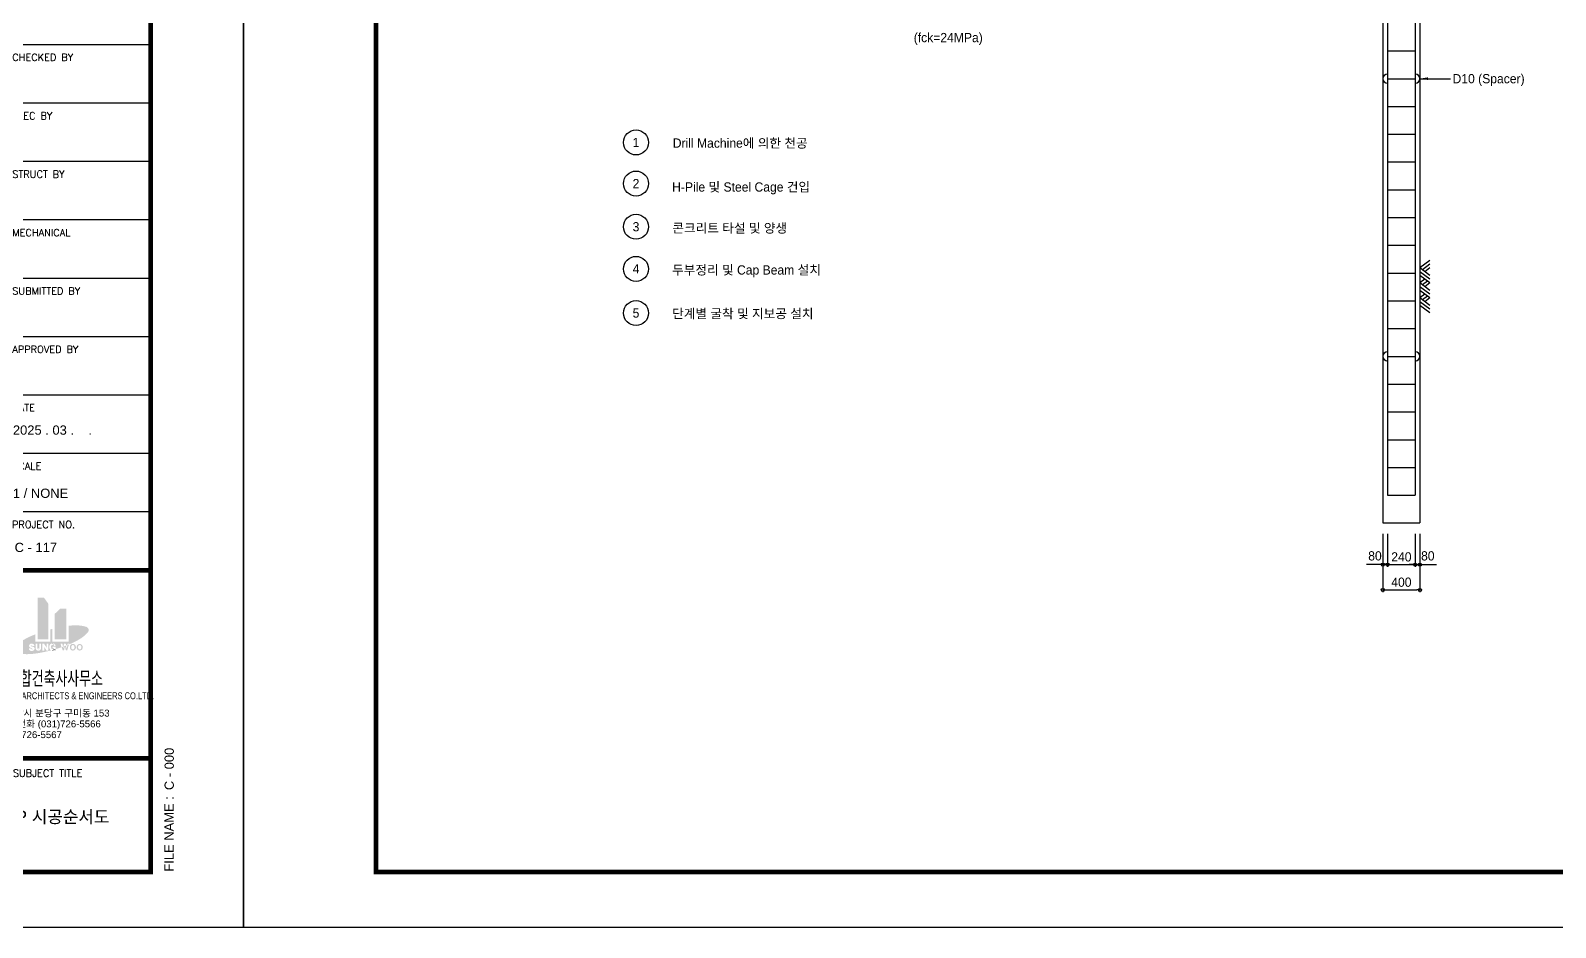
# Model space of a CAD drawing. Header units: millimetres. Extents: x 1073475 to 2890243, y -1340830 to -367733.
# Drawn here: x 2771813 to 2776751, y -373673 to -370766 of the extents above; entities that cross this region are included whole.
import ezdxf
from ezdxf.enums import TextEntityAlignment as Align

# ---------------------------------------------------------------- set-up
doc = ezdxf.new("R2010")
doc.units = ezdxf.units.MM
doc.header["$LTSCALE"] = 50
doc.header["$PDMODE"] = 3
doc.header["$PDSIZE"] = 100
doc.layers.get('Defpoints').update_dxf_attribs({"color": 151})
for name, color, linetype in [('11', 11, 'Continuous'), ('3', 3, 'Continuous'), ('C-DIM', 7, 'Continuous'), ('C-DIM-1', 9, 'Continuous'), ('HAT', 8, 'Continuous'), ('LIB', 7, 'Continuous'), ('TEX', 3, 'Continuous'), ('TEXT', 3, 'Continuous'), ('TEXT1', 7, 'Continuous')]:
    doc.layers.add(name, color=color, linetype=linetype)
doc.styles.add('RXHG', font='arial.ttf')
doc.styles.add('RXHS', font='SIMPLEX.SHX', dxfattribs={"bigfont": 'WHGTXT.SHX'})
doc.styles.add('돋움', font='')
doc.styles.get('돋움').set_extended_font_data('Dotum')
doc.dimstyles.new('SAM-상', dxfattribs={"dimscale": 0.1, "dimtxt": 300, "dimasz": 100, "dimexe": 70, "dimexo": 0, "dimgap": 100, "dimtad": 1, "dimdec": 0, "dimzin": 0, "dimdsep": 46, "dimlunit": 6, "dimtxsty": '돋움', "dimblk": 'ORIGIN', "dimcen": 100, "dimclrd": 8, "dimclre": 8, "dimclrt": 1, "dimadec": 0, "dimazin": 0, "dimtfac": 1, "dimtdec": 0, "dimtix": 1, "dimtmove": 2, "dimatfit": 3, "dimfxl": 70, "dimtolj": 1, "dimtzin": 0, "dimlwd": -1, "dimlwe": -1, "dimarcsym": 0})

# ---------------------------------------------------------------- blocks, each defined once
blk = doc.blocks.new('dbox')
at = {"layer": 'HAT'}
h = blk.add_hatch(color=11, dxfattribs=at)
h.paths.add_polyline_path([(77433, 9338), (77433, 10691), (77634, 10691), (77772, 10499), (77772, 9338)])
h.paths.add_polyline_path([(78357, 10329), (78357, 9338), (77980, 9338), (77980, 10162), (78156, 10329)])
h = blk.add_hatch(color=11, dxfattribs=at)
edge = h.paths.add_edge_path()
edge.add_line((78389, 9153), (78400, 9195))
edge.add_line((78400, 9195), (78457, 9195))
edge.add_line((78457, 9195), (78452, 9178))
edge.add_ellipse((77492, 11535), major_axis=(0, 2545), ratio=1, start_angle=202.1457, end_angle=210.5971)
edge.add_ellipse((78218, 10308), major_axis=(0, 1119), ratio=1, start_angle=210.596, end_angle=228.2714)
edge.add_ellipse((78968, 9639), major_axis=(0, 114), ratio=1, start_angle=228.2779, end_angle=285.8704)
edge.add_ellipse((78968, 9639), major_axis=(0, 114), ratio=1, start_angle=-74.1362, end_angle=-16.5436)
edge.add_ellipse((78682, 8675), major_axis=(0, 1119), ratio=1, start_angle=-16.5389, end_angle=1.1365)
edge.add_ellipse((78710, 7250), major_axis=(0, 2545), ratio=1, start_angle=1.132, end_angle=6.3058)
edge.add_line((78431, 9779), (78431, 9265))
edge.add_line((78431, 9265), (77906, 9265))
edge.add_line((77906, 9265), (77906, 9679))
edge.add_ellipse((79084, 5053), major_axis=(-53, 4773), ratio=1, start_angle=13.6398, end_angle=14.4)
edge.add_line((77845, 9663), (77845, 9265))
edge.add_line((77845, 9265), (77360, 9265))
edge.add_line((77360, 9265), (77360, 9504))
edge.add_ellipse((79084, 5053), major_axis=(-54, 4773), ratio=1, start_angle=20.5246, end_angle=21.4292)
edge.add_ellipse((78246, 7118), major_axis=(1, 2545), ratio=1, start_angle=22.0997, end_angle=30.6159)
edge.add_ellipse((77521, 8345), major_axis=(0, 1119), ratio=1, start_angle=30.5961, end_angle=48.2715)
edge.add_ellipse((76770, 9014), major_axis=(0, 114), ratio=1, start_angle=48.275, end_angle=105.8675)
edge.add_ellipse((76770, 9014), major_axis=(0, 114), ratio=1, start_angle=105.8578, end_angle=163.4503)
edge.add_ellipse((77057, 9978), major_axis=(0, 1119), ratio=1, start_angle=163.455, end_angle=181.1304)
edge.add_ellipse((77028, 11403), major_axis=(0, 2545), ratio=1, start_angle=181.1364, end_angle=189.6526)
edge.add_ellipse((76655, 13600), major_axis=(1, 4773), ratio=1, start_angle=189.6556, end_angle=194.7239)
edge.add_ellipse((77757, 8815), major_axis=(0, 201), ratio=1, start_angle=-33.1522, end_angle=-28.6631)
edge.add_ellipse((77876, 9033), major_axis=(0, 46.8), ratio=1, start_angle=127.9732, end_angle=151.1212, ccw=False)
edge.add_ellipse((-198308, -206946), major_axis=(272663, 220334), ratio=0.9999999, start_angle=-0.91538, end_angle=-0.91145)
edge.add_ellipse((77863, 9053), major_axis=(0, 49), ratio=1, start_angle=104.0363, end_angle=128.0489, ccw=False)
edge.add_ellipse((77668, 9004), major_axis=(0, 153), ratio=1, start_angle=-76.09, end_angle=-70.2875)
edge.add_ellipse((77873, 9078), major_axis=(0, 65.1), ratio=1, start_angle=89.3361, end_angle=109.7797, ccw=False)
edge.add_ellipse((77638, 9080), major_axis=(0, 170), ratio=1, start_angle=269.3925, end_angle=274.557)
edge.add_ellipse((77867, 9099), major_axis=(0, 60.4), ratio=1, start_angle=75.1994, end_angle=94.5289, ccw=False)
edge.add_ellipse((77687, 9146), major_axis=(0, 126), ratio=1, start_angle=255.3815, end_angle=261.3839)
edge.add_ellipse((77871, 9118), major_axis=(0, 59.9), ratio=1, start_angle=424.093, end_angle=441.1844, ccw=False)
edge.add_ellipse((78586, 8771), major_axis=(12, 855), ratio=1, start_angle=423.7323, end_angle=424.8988, ccw=False)
edge.add_ellipse((77873, 9135), major_axis=(-0.1, 54.6), ratio=1, start_angle=405.7763, end_angle=422.8517, ccw=False)
edge.add_ellipse((77243, 9746), major_axis=(21, 823), ratio=1, start_angle=227.3729, end_angle=228.3147)
edge.add_ellipse((77879, 9149), major_axis=(-0.1, 48.7), ratio=1, start_angle=391.3789, end_angle=406.7158, ccw=False)
edge.add_ellipse((80059, 5590), major_axis=(871, 4132), ratio=1, start_angle=403.1774, end_angle=403.3899, ccw=False)
edge.add_ellipse((77890, 9161), major_axis=(0.2, 45), ratio=1, start_angle=377.1698, end_angle=391.5723, ccw=False)
edge.add_ellipse((77923, 9052), major_axis=(0, 159), ratio=1, start_angle=360.4931, end_angle=376.847, ccw=False)
edge.add_ellipse((77922, 9120), major_axis=(0, 90.2), ratio=1, start_angle=273.7647, end_angle=360.5151, ccw=False)
edge.add_line((78012, 9126), (77963, 9126))
edge.add_ellipse((78018, 9158), major_axis=(0, 63.9), ratio=1, start_angle=102.4138, end_angle=119.8077, ccw=False)
edge.add_ellipse((77951, 9143), major_axis=(-3.78, 3.78), ratio=1, start_angle=237.4067, end_angle=277.4683)
edge.add_ellipse((78051, 9274), major_axis=(-1, 160), ratio=1, start_angle=135.4457, end_angle=142.1938, ccw=False)
edge.add_ellipse((77937, 9157), major_axis=(-2.8, 2.8), ratio=1, start_angle=-89.2798, end_angle=-50.7618)
edge.add_ellipse((77917, 8964), major_axis=(0, 198), ratio=1, start_angle=-5.756, end_angle=4.1965)
edge.add_ellipse((77905, 9138), major_axis=(0, 23.5), ratio=1, start_angle=4.164, end_angle=54.2483)
edge.add_ellipse((78033, 9045), major_axis=(0, 182), ratio=1, start_angle=54.3411, end_angle=64.3717)
edge.add_ellipse((77916, 9102), major_axis=(0.1, 51.8), ratio=1, start_angle=64.3673, end_angle=86.8862)
edge.add_ellipse((77997, 9097), major_axis=(0, 133), ratio=1, start_angle=86.8284, end_angle=111.3177)
edge.add_ellipse((77916, 9065), major_axis=(0, 46), ratio=1, start_angle=111.2867, end_angle=179.0119)
edge.add_ellipse((77916, 9070), major_axis=(0, 50.3), ratio=1, start_angle=179.0477, end_angle=257.4953)
edge.add_line((77965, 9059), (77912, 9059))
edge.add_line((77912, 9059), (77912, 9106))
edge.add_line((77912, 9106), (78016, 9106))
edge.add_line((78016, 9106), (78016, 9025))
edge.add_ellipse((76569, 13866), major_axis=(-11, 5052), ratio=1, start_angle=196.5143, end_angle=198.7565)
edge.add_line((78204, 9085), (78172, 9195))
edge.add_line((78172, 9195), (78229, 9195))
edge.add_line((78229, 9195), (78254, 9103))
edge.add_ellipse((76655, 13600), major_axis=(-56, 4773), ratio=1, start_angle=198.905, end_angle=199.0785)
edge.add_line((78267, 9108), (78284, 9195))
edge.add_line((78284, 9195), (78342, 9195))
edge.add_line((78342, 9195), (78354, 9140))
edge.add_ellipse((76655, 13600), major_axis=(-90, 4772), ratio=1, start_angle=199.7723, end_angle=200.219)
h.paths.add_polyline_path([(77775, 9195), (77717, 9195), (77717, 9075), (77642, 9195), (77587, 9195), (77587, 8972), (77643, 8972), (77643, 9098), (77720, 8972), (77775, 8972)], flags=16)
edge = h.paths.add_edge_path(flags=16)
edge.add_line((77487, 9202), (77487, 9053))
edge.add_ellipse((77453, 9053), major_axis=(0, 33.6), ratio=1, start_angle=179.632, end_angle=270.2396, ccw=False)
edge.add_ellipse((77453, 9053), major_axis=(0, 33.6), ratio=1, start_angle=89.654, end_angle=180.2616, ccw=False)
edge.add_line((77419, 9053), (77419, 9202))
edge.add_line((77419, 9202), (77365, 9202))
edge.add_line((77365, 9202), (77365, 9047))
edge.add_ellipse((77439, 9049), major_axis=(0, 73.9), ratio=1, start_angle=91.6214, end_angle=151.6561)
edge.add_ellipse((77453, 9080), major_axis=(0, 108), ratio=1, start_angle=153.1318, end_angle=180.0703)
edge.add_ellipse((77453, 9080), major_axis=(0, 108), ratio=1, start_angle=179.9734, end_angle=206.912)
edge.add_ellipse((77467, 9049), major_axis=(0, 73.7), ratio=1, start_angle=208.4166, end_angle=268.4512)
edge.add_line((77541, 9047), (77541, 9202))
edge.add_line((77541, 9202), (77487, 9202))
edge = h.paths.add_edge_path(flags=16)
edge.add_line((77279, 9104), (77218, 9119))
edge.add_ellipse((77223, 9134), major_axis=(0, 15.5), ratio=1, start_angle=20.8624, end_angle=163.7429, ccw=False)
edge.add_ellipse((77239, 9103), major_axis=(0, 49.9), ratio=1, start_angle=340.6604, end_angle=385.4145, ccw=False)
edge.add_ellipse((77246, 9126), major_axis=(0, 25.8), ratio=1, start_angle=255.1487, end_angle=339.5497, ccw=False)
edge.add_line((77271, 9120), (77326, 9120))
edge.add_ellipse((77250, 9124), major_axis=(0, 75.8), ratio=1, start_angle=266.5555, end_angle=353.4555)
edge.add_ellipse((77237, 9076), major_axis=(0, 126), ratio=1, start_angle=-10.0039, end_angle=18.5613)
edge.add_ellipse((77217, 9130), major_axis=(0, 67.6), ratio=1, start_angle=17.0872, end_angle=163.2444)
edge.add_line((77197, 9066), (77262, 9050))
edge.add_ellipse((77259, 9035), major_axis=(0, 15.9), ratio=1, start_angle=218.2435, end_angle=346.1687, ccw=False)
edge.add_ellipse((77238, 9068), major_axis=(0, 54.8), ratio=1, start_angle=165.503, end_angle=213.593, ccw=False)
edge.add_ellipse((77228, 9041), major_axis=(0, 26.2), ratio=1, start_angle=74.9916, end_angle=171.4127, ccw=False)
edge.add_line((77203, 9048), (77146, 9048))
edge.add_ellipse((77226, 9045), major_axis=(0, 80.6), ratio=1, start_angle=88.4066, end_angle=171.8553)
edge.add_ellipse((77237, 9061), major_axis=(0, 97.8), ratio=1, start_angle=166.8063, end_angle=184.4101)
edge.add_ellipse((77246, 9060), major_axis=(0, 96.2), ratio=1, start_angle=179.6484, end_angle=218.73)
edge.add_ellipse((77262, 9040), major_axis=(0, 70.5), ratio=1, start_angle=218.1045, end_angle=286.3476)
edge.add_ellipse((77268, 9040), major_axis=(0, 64.6), ratio=1, start_angle=-72.251, end_angle=-9.248)
h = blk.add_hatch(color=11, dxfattribs=at)
edge = h.paths.add_edge_path()
edge.add_line((78008, 9023), (77879, 8986))
edge.add_ellipse((77911, 9057), major_axis=(0, 77.8), ratio=1, start_angle=155.0359, end_angle=230.6266)
edge.add_line((77972, 9008), (77982, 8984))
edge.add_line((77982, 8984), (78008, 8984))
edge.add_line((78008, 8984), (78008, 9023))
h = blk.add_hatch(color=11, dxfattribs=at)
h.paths.add_polyline_path([(78443, 9175), (78397, 9156), (78367, 9042), (78347, 9137), (78276, 9111), (78262, 9042), (78247, 9100), (78211, 9088), (78243, 8979), (78282, 8979), (78314, 9120), (78347, 8979), (78386, 8979)])
edge = h.paths.add_edge_path()
edge.add_ellipse((78571, 9096), major_axis=(0, 95.8), ratio=1, start_angle=-76.3267, end_angle=77.6507)
edge.add_ellipse((78604, 9083), major_axis=(0, 131), ratio=1, start_angle=75.1939, end_angle=89.6115)
edge.add_ellipse((78604, 9084), major_axis=(0, 131), ratio=1, start_angle=90.3903, end_angle=104.808)
edge.add_ellipse((78571, 9072), major_axis=(0, 95.8), ratio=1, start_angle=102.3561, end_angle=256.3336)
edge.add_ellipse((78529, 9083), major_axis=(0, 139), ratio=1, start_angle=255.684, end_angle=270.1017)
edge.add_ellipse((78529, 9084), major_axis=(0, 139), ratio=1, start_angle=269.8982, end_angle=284.3159)
edge = h.paths.add_edge_path(flags=16)
edge.add_ellipse((78524, 9084), major_axis=(0, 101), ratio=1, start_angle=269.9132, end_angle=296.8573)
edge.add_ellipse((78571, 9108), major_axis=(0, 47.9), ratio=1, start_angle=-63.6348, end_angle=66.4833)
edge.add_ellipse((78612, 9083), major_axis=(0, 96), ratio=1, start_angle=62.5027, end_angle=89.4468)
edge.add_ellipse((78612, 9085), major_axis=(0, 96), ratio=1, start_angle=90.5532, end_angle=117.4973)
edge.add_ellipse((78571, 9059), major_axis=(0, 47.9), ratio=1, start_angle=113.5185, end_angle=243.6366)
edge.add_ellipse((78524, 9083), major_axis=(0, 101), ratio=1, start_angle=243.1312, end_angle=270.0753)
edge = h.paths.add_edge_path()
edge.add_ellipse((78792, 9096), major_axis=(0, 95.8), ratio=1, start_angle=-76.3267, end_angle=77.6508)
edge.add_ellipse((78825, 9083), major_axis=(0, 131), ratio=1, start_angle=75.1848, end_angle=89.6025)
edge.add_ellipse((78825, 9084), major_axis=(0, 131), ratio=1, start_angle=90.372, end_angle=104.7897)
edge.add_ellipse((78792, 9072), major_axis=(0, 95.8), ratio=1, start_angle=102.3561, end_angle=256.3336)
edge.add_ellipse((78750, 9083), major_axis=(0, 139), ratio=1, start_angle=255.6508, end_angle=270.0685)
edge.add_ellipse((78750, 9084), major_axis=(0, 139), ratio=1, start_angle=269.9314, end_angle=284.3491)
edge = h.paths.add_edge_path(flags=16)
edge.add_ellipse((78746, 9084), major_axis=(0, 101), ratio=1, start_angle=269.935, end_angle=296.8791)
edge.add_ellipse((78792, 9108), major_axis=(0, 47.9), ratio=1, start_angle=-63.6271, end_angle=66.4911)
edge.add_ellipse((78834, 9083), major_axis=(0, 96), ratio=1, start_angle=62.5037, end_angle=89.4477)
edge.add_ellipse((78834, 9085), major_axis=(0, 96), ratio=1, start_angle=90.5523, end_angle=117.4963)
edge.add_ellipse((78792, 9059), major_axis=(0, 47.9), ratio=1, start_angle=113.5108, end_angle=243.6289)
edge.add_ellipse((78746, 9083), major_axis=(0, 101), ratio=1, start_angle=243.1335, end_angle=270.0776)
at = {"layer": '11'}
for p, q in [((4288, 1800), (4288, 57600)), ((81088, 57600), (81088, 1800)), ((81088, 1800), (4288, 1800))]:
    blk.add_line(p, q, dxfattribs=at)
at = {"layer": '11', "const_width": 150}
blk.add_lwpolyline([(81088, 1800), (4288, 1800), (4288, 57600), (81088, 57600)], close=True, dxfattribs=at)
for points in [[(81088, 11577), (74675, 11577)], [(81088, 5480), (74675, 5480)]]:
    blk.add_lwpolyline(points, dxfattribs=at)
at = {"layer": '3'}
for p, q in [((81088, 28609), (74675, 28609)), ((81088, 26717), (74675, 26717)), ((81088, 24824), (74675, 24824)), ((81088, 22932), (74675, 22932)), ((81088, 21039), (74675, 21039)), ((81088, 19147), (74675, 19147)), ((81088, 17255), (74675, 17255)), ((81088, 15362), (74675, 15362)), ((81088, 13470), (74675, 13470))]:
    blk.add_line(p, q, dxfattribs=at)
at = {"layer": 'TEXT', "color": 7}
for p, q in [((0, 0), (0, 59400)), ((84100, 59400), (84100, 0)), ((84100, 0), (0, 0))]:
    blk.add_line(p, q, dxfattribs=at)
at = {"layer": 'TEX', "color": 7, "linetype": 'Continuous', "style": 'RXHG', "width": 1}
blk.add_text('FILE NAME : ', height=300, rotation=90, dxfattribs=at).set_placement((81831, 1813))
at = {"layer": 'TEX', "color": 6, "linetype": 'Continuous', "style": 'RXHG', "width": 1}
for tag, p in [('일자', (76628, 15972)), ('축척', (76628, 13925)), ('설계번호', (76684, 12170))]:
    blk.add_attdef(tag, p, '', height=300, dxfattribs=at)
at = {"layer": 'TEX', "color": 7, "linetype": 'Continuous', "style": 'RXHG', "width": 1}
blk.add_attdef('파일명', (81840, 4453), '', height=300, rotation=90, dxfattribs=at)
at = {"layer": 'TEX', "linetype": 'Continuous', "style": 'RXHG', "width": 1}
for tag, p in [('도면명-1', (77799, 3389)), ('도면명-2', (77799, 2662))]:
    blk.add_attdef(tag, text='', height=400, dxfattribs=at).set_placement(p, align=Align.CENTER)
at = {"layer": 'TEXT1'}
for s, height, style, width, p in [('CHECKED BY', 231.3, 'RXHS', 1, (76609, 28085)), ('ELEC BY', 231.3, 'RXHS', 1, (76609, 26192)), ('STRUCT BY', 231.3, 'RXHS', 1, (76609, 24300)), ('MECHANICAL', 231.3, 'RXHS', 1, (76609, 22407)), ('SUBMITTED BY', 231.29, 'RXHS', 1, (76609, 20515)), ('APPROVED BY', 231.29, 'RXHS', 1, (76609, 18623)), ('DATE', 231.3, 'RXHS', 1, (76609, 16730)), ('SCALE', 231.3, 'RXHS', 1, (76609, 14838)), ('PROJECT NO.', 231.29, 'RXHS', 1, (76598, 12945)), ('성우종합건축사사무소', 450, 'RXHG', 0.68, (75702, 7851)), ('SUBJECT TITLE', 231.29, 'RXHS', 1, (76628, 4888))]:
    blk.add_text(s, height=height, dxfattribs=dict(at, style=style, width=width)).set_placement(p)
at = {"layer": 'TEXT1', "color": 4, "style": 'RXHG'}
for s, width, p in [('SUNG WOO ARCHITECTS & ENGINEERS CO.LTD.', 0.68, (75467, 7400)), ('경기도 성남시 분당구 구미동 153', 1, (75450, 6838)), ('TEL :대표전화 (031)726-5566', 1, (75454, 6489)), ('FAX:(031)726-5567', 1, (75481, 6139))]:
    blk.add_text(s, height=222.88, dxfattribs=dict(at, width=width)).set_placement(p)
blk = doc.blocks.new('_Origin')
at = {"color": 0, "linetype": 'ByBlock', "lineweight": -2}
blk.add_line((0, 0), (-1, 0), dxfattribs=at)
blk.add_circle((0, 0), 0.5, dxfattribs=at)
blk = doc.blocks.new('*D565')
at = {"layer": 'C-DIM', "color": 8, "transparency": 16777216}
for p, q in [((2776192, -372497), (2776192, -372586)), ((2776312, -372497), (2776312, -372586)), ((2776202, -372579), (2776302, -372579))]:
    blk.add_line(p, q, dxfattribs=at)
at = {"layer": 'Defpoints', "color": 0, "transparency": 16777216}
for p in [(2776192, -372497), (2776312, -372497), (2776312, -372579)]:
    blk.add_point(p, dxfattribs=at)
at = {"layer": 'C-DIM', "color": 8, "transparency": 16777216, "xscale": 10, "yscale": 10, "zscale": 10, "rotation": 180}
blk.add_blockref('_Origin', (2776192, -372579), dxfattribs=at)
at = {"layer": 'C-DIM', "color": 8, "transparency": 16777216, "xscale": 10, "yscale": 10, "zscale": 10}
blk.add_blockref('_Origin', (2776312, -372579), dxfattribs=at)
at = {"layer": 'C-DIM', "color": 1, "transparency": 16777216, "insert": (2776252, -372554), "char_height": 30, "attachment_point": 5, "style": '돋움'}
blk.add_mtext('\\A1;400', dxfattribs=at)
blk = doc.blocks.new('*D566')
at = {"layer": 'C-DIM', "color": 8, "transparency": 16777216}
for p, q in [((2776297, -372397), (2776297, -372504)), ((2776312, -372397), (2776312, -372504)), ((2776287, -372497), (2776277, -372497)), ((2776297, -372497), (2776312, -372497)), ((2776322, -372497), (2776332, -372497))]:
    blk.add_line(p, q, dxfattribs=at)
at = {"layer": 'Defpoints', "color": 0, "transparency": 16777216}
for p in [(2776297, -372397), (2776312, -372397), (2776312, -372497)]:
    blk.add_point(p, dxfattribs=at)
at = {"layer": 'C-DIM', "color": 8, "transparency": 16777216, "xscale": 10, "yscale": 10, "zscale": 10}
blk.add_blockref('_Origin', (2776297, -372497), dxfattribs=at)
at = {"layer": 'C-DIM', "color": 8, "transparency": 16777216, "xscale": 10, "yscale": 10, "zscale": 10, "rotation": 180}
blk.add_blockref('_Origin', (2776312, -372497), dxfattribs=at)
at = {"layer": 'C-DIM', "color": 1, "transparency": 16777216, "insert": (2776337.6, -372468.7), "char_height": 30, "attachment_point": 5, "style": '돋움'}
blk.add_mtext('\\A1;80', dxfattribs=at)
blk = doc.blocks.new('*D567')
at = {"layer": 'C-DIM', "color": 8, "transparency": 16777216}
for p, q in [((2776192, -372397), (2776192, -372504)), ((2776207, -372397), (2776207, -372504)), ((2776182, -372497), (2776172, -372497)), ((2776207, -372497), (2776192, -372497)), ((2776217, -372497), (2776227, -372497))]:
    blk.add_line(p, q, dxfattribs=at)
at = {"layer": 'Defpoints', "color": 0, "transparency": 16777216}
for p in [(2776192, -372397), (2776207, -372397), (2776192, -372497)]:
    blk.add_point(p, dxfattribs=at)
at = {"layer": 'C-DIM', "color": 8, "transparency": 16777216, "xscale": 10, "yscale": 10, "zscale": 10}
blk.add_blockref('_Origin', (2776192, -372497), dxfattribs=at)
at = {"layer": 'C-DIM', "color": 8, "transparency": 16777216, "xscale": 10, "yscale": 10, "zscale": 10, "rotation": 180}
blk.add_blockref('_Origin', (2776207, -372497), dxfattribs=at)
at = {"layer": 'C-DIM', "color": 1, "transparency": 16777216, "insert": (2776166.4, -372468.7), "char_height": 30, "attachment_point": 5, "style": '돋움'}
blk.add_mtext('\\A1;80', dxfattribs=at)
blk = doc.blocks.new('*D568')
at = {"layer": 'C-DIM', "color": 8, "transparency": 16777216}
for p, q in [((2776207, -372397), (2776207, -372504)), ((2776297, -372397), (2776297, -372504)), ((2776217, -372497), (2776287, -372497))]:
    blk.add_line(p, q, dxfattribs=at)
at = {"layer": 'Defpoints', "color": 0, "transparency": 16777216}
for p in [(2776207, -372397), (2776297, -372397), (2776297, -372497)]:
    blk.add_point(p, dxfattribs=at)
at = {"layer": 'C-DIM', "color": 8, "transparency": 16777216, "xscale": 10, "yscale": 10, "zscale": 10, "rotation": 180}
blk.add_blockref('_Origin', (2776207, -372497), dxfattribs=at)
at = {"layer": 'C-DIM', "color": 8, "transparency": 16777216, "xscale": 10, "yscale": 10, "zscale": 10}
blk.add_blockref('_Origin', (2776297, -372497), dxfattribs=at)
at = {"layer": 'C-DIM', "color": 1, "transparency": 16777216, "insert": (2776252, -372472), "char_height": 30, "attachment_point": 5, "style": '돋움'}
blk.add_mtext('\\A1;240', dxfattribs=at)

msp = doc.modelspace()

# ---------------------------------------------------------------- linework, layer by layer
for p, q in [((2776192, -370542.1), (2776192, -372362)), ((2776312, -370542.1), (2776312, -372362)), ((2776207, -370832), (2776297, -370832)), ((2776207, -370922), (2776297, -370922)), ((2776207, -371012), (2776297, -371012)), ((2776207, -371102), (2776297, -371102)), ((2776207, -371192), (2776297, -371192)), ((2776207, -371282), (2776297, -371282)), ((2776207, -371372), (2776297, -371372)), ((2776207, -371462), (2776297, -371462)), ((2776312, -371534.3), (2776344.4, -371510)), ((2776320.1, -371540.4), (2776344.4, -371522.2)), ((2776207, -371552), (2776297, -371552)), ((2776312, -371534.3), (2776344.4, -371558.6)), ((2776312, -371546.5), (2776344.4, -371570.8)), ((2776312, -371558.6), (2776344.4, -371582.9)), ((2776312, -371582.9), (2776328.2, -371570.8)), ((2776328.2, -371546.5), (2776344.4, -371534.3)), ((2776312, -371582.9), (2776344.4, -371607.2)), ((2776312, -371595.1), (2776344.4, -371619.4)), ((2776312, -371607.2), (2776344.4, -371631.5)), ((2776312, -371631.5), (2776328.2, -371619.4)), ((2776320.1, -371589), (2776336.3, -371576.8)), ((2776328.2, -371595.1), (2776344.4, -371582.9)), ((2776207, -371642), (2776297, -371642)), ((2776312, -371631.5), (2776344.4, -371655.8)), ((2776312, -371643.7), (2776344.4, -371668)), ((2776312, -371655.8), (2776344.4, -371680.1)), ((2776320.1, -371637.6), (2776336.3, -371625.4)), ((2776328.2, -371643.7), (2776344.4, -371631.5)), ((2776207, -371732), (2776297, -371732)), ((2776207, -371822), (2776297, -371822)), ((2776207, -371912), (2776297, -371912)), ((2776207, -372002), (2776297, -372002)), ((2776207, -372092), (2776297, -372092)), ((2776207, -372182), (2776297, -372182)), ((2776207, -372272), (2776297, -372272)), ((2776192, -372362), (2776312, -372362))]:
    msp.add_line(p, q)
at = {"color": 15}
for p, q in [((2776207, -370559.7), (2776207, -372272)), ((2776297, -370559.7), (2776297, -372272))]:
    msp.add_line(p, q, dxfattribs=at)
at = {"color": 8}
for p, q in [((2776183, -372497), (2776138.5, -372497)), ((2776276.8, -372497), (2776365.6, -372497))]:
    msp.add_line(p, q, dxfattribs=at)
for centre, start, end in [((2776207, -370922), 90, 270), ((2776297, -370922), 270, 90), ((2776207, -371822), 90, 270), ((2776297, -371822), 270, 90)]:
    msp.add_arc(centre, 15, start, end)
at = {"layer": 'C-DIM-1'}
msp.add_line((2776312, -370922), (2776411.1, -370922), dxfattribs=at)
msp.add_solid([(2776338, -370926.3), (2776338, -370917.7), (2776312, -370922)], dxfattribs=at)
at = {"layer": 'LIB', "color": 3}
for centre in [(2773773.4, -371128.8), (2773773.4, -371261.8), (2773773.4, -371401.9), (2773773.4, -371538.4), (2773773.4, -371681.7)]:
    msp.add_circle(centre, 40.5, dxfattribs=at)

# ---------------------------------------------------------------- block references
at = {"xscale": 0.1, "yscale": 0.1, "zscale": 0.1}
msp.add_blockref('dbox', (2764092.7, -373673.1), dxfattribs=at).add_auto_attribs({'설계번호': 'C - 117', '파일명': 'C - 000', '도면명-1': 'C.I.P 시공순서도', '일자': '2025 . 03 .    .', '축척': '1 / NONE'})
msp.add_blockref('dbox', (2772502.7, -373673.1), dxfattribs=at)

# ---------------------------------------------------------------- texts
at = {"layer": 'C-DIM', "style": '돋움'}
msp.add_text('(fck=24MPa)', height=30, dxfattribs=at).set_placement((2774672.8, -370788.8), align=Align.MIDDLE_LEFT)
for s, p in [('Drill Machine에 의한 천공', (2773892.5, -371145.7)), ('H-Pile 및 Steel Cage 건입', (2773890.5, -371288)), ('콘크리트 타설 및 양생', (2773891.3, -371421.1)), ('두부정리 및 Cap Beam 설치', (2773890.5, -371556.9)), ('단계별 굴착 및 지보공 설치', (2773890.5, -371698.4))]:
    msp.add_text(s, height=30, dxfattribs=at).set_placement(p)
at = {"layer": 'LIB', "color": 3, "style": '돋움'}
msp.add_text('D10 (Spacer)', height=30, dxfattribs=at).set_placement((2776417.7, -370922), align=Align.MIDDLE_LEFT)
for s, p in [('1', (2773773.4, -371128.8)), ('2', (2773773.4, -371261.8)), ('3', (2773773.4, -371401.9)), ('4', (2773773.4, -371538.4)), ('5', (2773773.4, -371681.7))]:
    msp.add_text(s, height=30, dxfattribs=at).set_placement(p, align=Align.MIDDLE)

# ---------------------------------------------------------------- dimensions: what is measured, and where the dimension line sits
at = {"layer": 'C-DIM'}
for base, p1, p2, picture, middle in [((2776192, -372497), (2776207, -372397), (2776192, -372397), '*D567', (2776166.4, -372468.7)), ((2776312, -372497), (2776297, -372397), (2776312, -372397), '*D566', (2776337.6, -372468.7))]:
    dim = msp.add_linear_dim(base=base, p1=p1, p2=p2, angle=180, text='80', dimstyle='SAM-상', dxfattribs=at)
    dim.commit()
    dim.dimension.update_dxf_attribs({"geometry": picture, "text_midpoint": middle, "dimtype": 160})
for base, p1, p2, text, picture, middle in [((2776297, -372497), (2776207, -372397), (2776297, -372397), '240', '*D568', (2776252, -372472)), ((2776312, -372579), (2776192, -372497), (2776312, -372497), '400', '*D565', (2776252, -372554))]:
    dim = msp.add_linear_dim(base=base, p1=p1, p2=p2, angle=180, text=text, dimstyle='SAM-상', dxfattribs=at)
    dim.commit()
    dim.dimension.update_dxf_attribs({"geometry": picture, "text_midpoint": middle})

doc.saveas('drawing.dxf')
